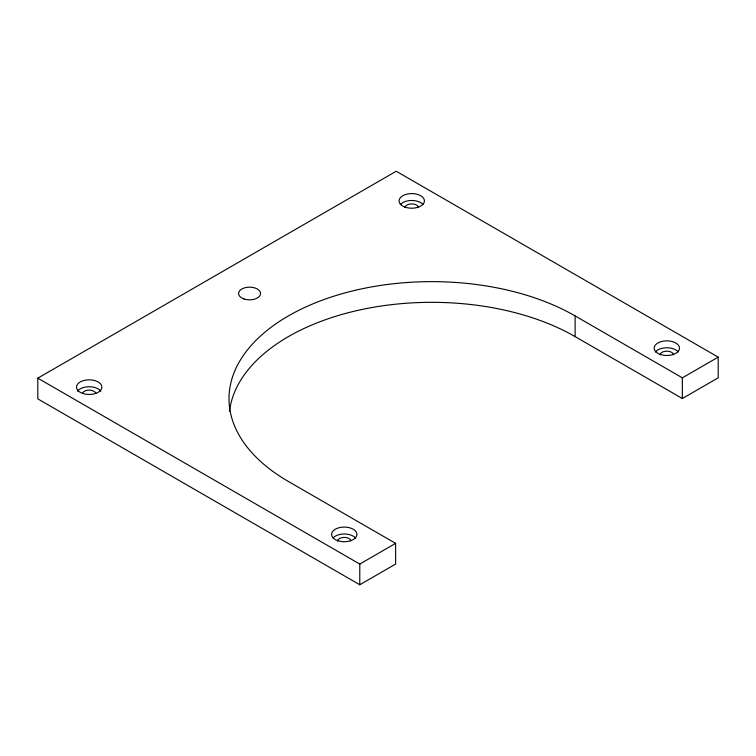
<?xml version="1.0" encoding="UTF-8"?>
<svg xmlns="http://www.w3.org/2000/svg" width="756" height="756" viewBox="0 0 756 756"><rect width="100%" height="100%" fill="white"/><g stroke="black" fill="none" stroke-linecap="round" stroke-linejoin="round"><path stroke-width="1.13" d="M718.2 357.134L682.356 377.83L575.127 315.923A202.75 117.057 0 0 0 288.395 315.923A202.75 117.057 0 0 0 288.395 481.468L395.624 543.375L395.624 564.07L359.78 584.757L37.8 398.866L37.8 378.17L396.22 171.243L718.2 357.134L718.2 377.83L682.356 398.525L575.127 336.618A202.75 117.057 0 0 0 360.65 309.762A202.75 117.057 0 0 0 229.493 411.349M37.8 378.17L359.78 564.07L395.624 543.375M682.356 377.83L682.356 398.525M575.127 315.923L575.127 336.618M359.78 564.07L359.78 584.757M77.462 391.239A12.672 7.314 0 0 1 89.17 386.722A12.672 7.314 0 0 1 100.879 391.239M400.293 204.668A12.672 7.314 0 0 1 411.444 200.482A12.672 7.314 0 0 1 422.925 204.347M404.999 207.607A6.757 3.903 0 0 1 411.755 203.893A6.757 3.903 0 0 1 418.503 207.607M82.489 393.46A6.757 3.903 0 0 1 89.17 390.134A6.757 3.903 0 0 1 95.861 393.46M660.073 354.876A6.757 3.903 0 0 1 666.83 351.162A6.757 3.903 0 0 1 673.577 354.876M655.367 351.937A12.672 7.314 0 0 1 666.83 347.751A12.672 7.314 0 0 1 678.283 351.937M337.516 540.994A6.757 3.903 0 0 1 344.122 537.403A6.757 3.903 0 0 1 350.964 540.852M333.075 537.856A12.672 7.314 0 0 1 344.556 533.991A12.672 7.314 0 0 1 355.707 538.178M82.839 393.479A12.672 7.314 0 0 0 101.843 387.138A12.672 7.314 0 0 0 82.839 380.807A12.672 7.314 0 0 0 82.839 393.479M660.489 354.507A12.672 7.314 0 0 0 679.502 348.166A12.672 7.314 0 0 0 660.489 341.835A12.672 7.314 0 0 0 660.489 354.507M337.913 540.738A12.672 7.314 0 0 0 356.917 534.407A12.672 7.314 0 0 0 337.913 528.066A12.672 7.314 0 0 0 337.913 540.738M244.075 298.998A10.981 6.341 0 0 0 260.546 293.498A10.981 6.341 0 0 0 244.075 288.008A10.981 6.341 0 0 0 244.075 298.998M404.885 207.049A12.672 7.314 0 0 0 424.409 201.257A12.672 7.314 0 0 0 405.963 194.396A12.672 7.314 0 0 0 404.885 207.049"/></g></svg>
